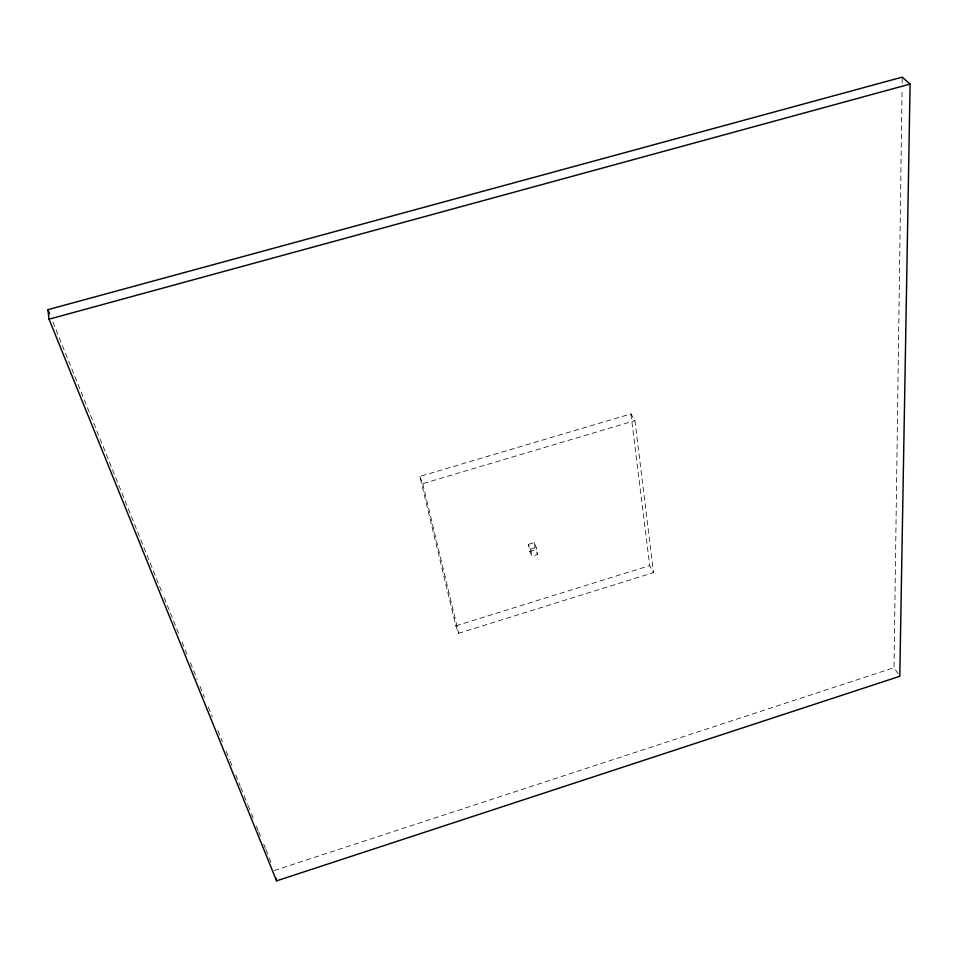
<?xml version="1.0" encoding="UTF-8"?>
<svg xmlns="http://www.w3.org/2000/svg" width="958" height="958" viewBox="0 0 958 958"><rect width="100%" height="100%" fill="white"/><g stroke="black" fill="none" stroke-linecap="round" stroke-linejoin="round"><path stroke-width="0.72" stroke-dasharray="4.79 3.59" d="M898.137 673.833L894.018 667.702L902.053 89.094M902.137 83.118L902.22 77.143M274.335 870.499L894.018 667.702M455.852 625.837L649.728 565.615L653.512 572.609L458.69 633.274L455.852 625.837L419.844 476.425L630.915 413.904L634.926 420.646L653.512 572.609M528.445 544.36L534.157 542.611L536.336 547.329L537.666 554.466L531.965 556.215L529.798 551.485L528.445 544.36L530.612 549.078L531.965 556.215M530.612 549.078L536.336 547.329M529.798 551.485L535.486 549.748L537.666 554.466M419.844 476.425L422.729 483.658L634.926 420.646M52.93 322.151L161.962 592.176M164.189 597.708L179.29 635.094M182.092 642.028L187.121 654.482M190.474 662.792L197.18 679.414M199.982 686.335L204.449 697.412M208.365 707.1L212.281 716.8M217.873 730.643L222.34 741.72M226.256 751.419L229.609 759.718M230.171 761.107L232.962 768.029M235.764 774.95L240.23 786.039M240.793 787.416L243.583 794.338M244.146 795.727L247.499 804.037M248.062 805.415L250.852 812.348M251.415 813.725L254.205 820.647M256.445 826.191L258.121 830.346M258.684 831.724L261.474 838.657M263.713 844.19L265.39 848.345M265.953 849.734L268.743 856.656M269.306 858.033L270.982 862.188M422.729 483.658L458.69 633.274M534.157 542.611L535.486 549.748M630.915 413.904L649.728 565.615"/><path stroke-width="1.44" d="M910.1 84.065L899.79 676.288L276.575 880.857L49.038 319.182L47.9 309.685L902.22 77.143L910.1 84.065L49.038 319.182M47.9 309.685L49.576 313.841M276.012 878.27L276.575 880.857"/></g></svg>
